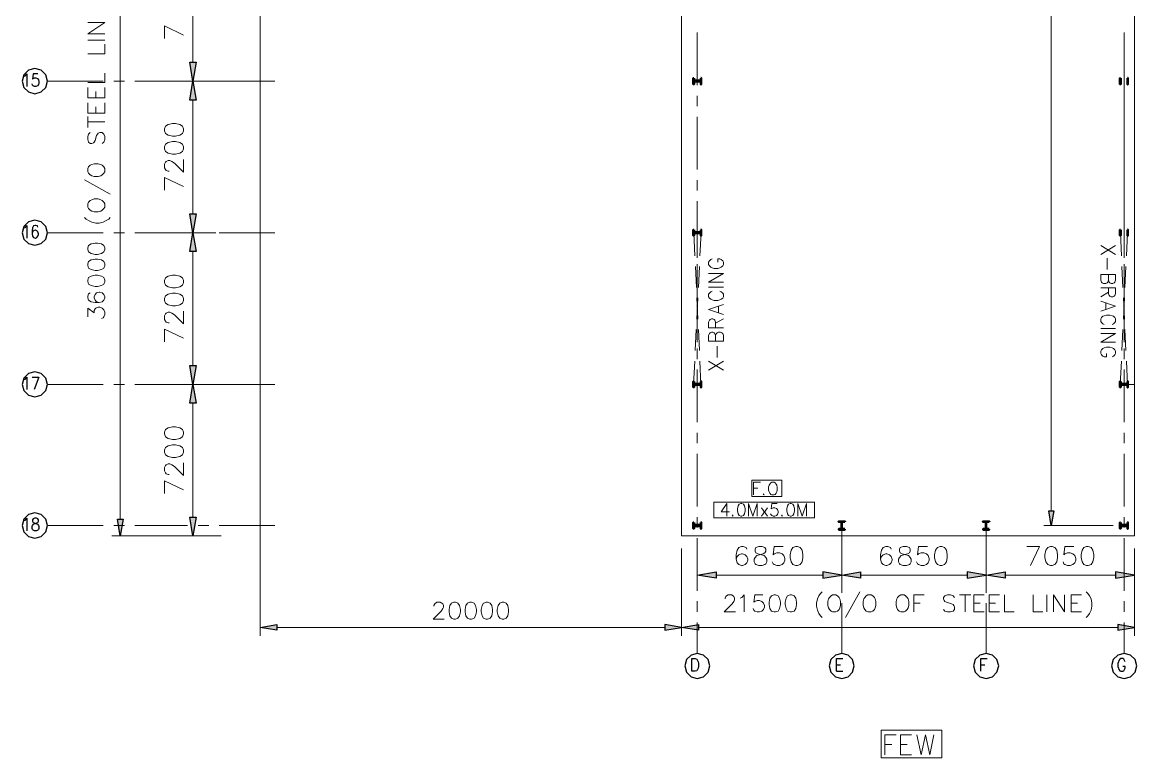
# Model space of a CAD drawing. Header units: millimetres. Extents: x 21 to 390, y 5 to 288.
# Drawn here: x 28.8 to 126.3, y 12.2 to 76.6 of the extents above; entities that cross this region are included whole.
import ezdxf

# ---------------------------------------------------------------- set-up
doc = ezdxf.new("R2010")
doc.units = ezdxf.units.MM
doc.header["$MEASUREMENT"] = 0
doc.layers.get('0').update_dxf_attribs({"linetype": 'CONTINUOUS'})

msp = doc.modelspace()

# ---------------------------------------------------------------- hatches: boundary and pattern name
for points in [[(43.439, 73.102), (43.992, 73.102), (43.715, 71.443)], [(43.992, 69.784), (43.439, 69.784), (43.715, 71.443)], [(43.439, 59.831), (43.992, 59.831), (43.715, 58.172)], [(43.992, 56.513), (43.439, 56.513), (43.715, 58.172)], [(43.439, 46.56), (43.992, 46.56), (43.715, 44.901)], [(43.992, 43.242), (43.439, 43.242), (43.715, 44.901)], [(43.439, 33.289), (43.992, 33.289), (43.715, 31.63)], [(118.579, 33.841), (119.009, 33.841), (118.794, 32.551)], [(37.114, 33.104), (37.605, 33.104), (37.36, 31.63)], [(89.49, 28.488), (89.49, 27.935), (87.831, 28.211)], [(98.798, 28.488), (98.798, 27.935), (100.457, 28.211)], [(102.116, 28.488), (102.116, 27.935), (100.457, 28.212)], [(111.425, 28.488), (111.425, 27.935), (113.083, 28.212)], [(114.742, 28.488), (114.742, 27.935), (113.083, 28.212)], [(124.419, 28.488), (124.419, 27.935), (126.078, 28.212)], [(51.059, 23.87), (51.059, 23.378), (49.584, 23.624)], [(84.974, 23.869), (84.974, 23.378), (86.449, 23.624)], [(87.923, 23.869), (87.923, 23.378), (86.449, 23.624)], [(124.603, 23.869), (124.603, 23.378), (126.078, 23.623)]]:
    msp.add_hatch(color=3).paths.add_polyline_path(points)

# ---------------------------------------------------------------- linework, layer by layer
at = {"color": 7, "linetype": 'Continuous', "lineweight": 5}
for p, q in [((126.078, 31.63), (126.078, 263.875)), ((86.449, 31.63), (86.449, 97.985)), ((86.449, 31.63), (126.078, 31.63))]:
    msp.add_line(p, q, dxfattribs=at)
at = {"color": 3, "linetype": 'Continuous', "lineweight": 5}
for p, q in [((118.794, 33.841), (118.794, 109.729)), ((37.36, 96.511), (37.36, 33.104)), ((49.585, 96.88), (49.584, 22.887)), ((43.715, 83.055), (43.715, 73.102)), ((46.189, 71.443), (42.886, 71.443)), ((44.876, 71.443), (42.886, 71.443)), ((43.715, 69.784), (43.715, 59.831)), ((45.68, 58.172), (42.886, 58.172)), ((45.72, 58.172), (42.886, 58.172)), ((43.715, 56.513), (43.715, 46.56)), ((45.256, 44.901), (42.886, 44.901)), ((46.769, 44.901), (42.886, 44.901)), ((43.715, 43.242), (43.715, 33.289)), ((124.189, 32.551), (118.149, 32.551)), ((46.188, 31.63), (36.622, 31.63)), ((45.784, 31.63), (42.886, 31.63)), ((87.831, 31.307), (87.831, 27.382)), ((100.457, 31.307), (100.457, 27.382)), ((100.457, 31.307), (100.457, 27.382)), ((113.083, 31.307), (113.083, 27.382)), ((113.083, 31.307), (113.083, 27.382)), ((86.449, 30.524), (86.449, 22.886)), ((86.449, 30.524), (86.449, 22.886)), ((126.078, 30.524), (126.078, 22.886)), ((126.078, 30.385), (126.078, 27.382)), ((98.798, 28.211), (89.49, 28.211)), ((111.425, 28.212), (102.116, 28.212)), ((124.419, 28.212), (114.742, 28.212)), ((84.974, 23.624), (51.059, 23.624)), ((124.603, 23.623), (87.923, 23.624))]:
    msp.add_line(p, q, dxfattribs=at)
at = {"color": 1, "linetype": 'Continuous', "lineweight": 9}
for p, q in [((87.831, 71.074), (87.831, 75.682)), ((87.831, 69.231), (87.831, 70.153)), ((87.831, 63.701), (87.831, 68.309)), ((87.831, 61.858), (87.831, 62.78)), ((87.831, 56.329), (87.831, 60.937)), ((87.831, 55.96), (87.831, 56.881)), ((87.831, 54.485), (87.831, 55.407)), ((87.831, 50.43), (87.831, 55.038)), ((87.831, 48.956), (87.831, 53.564)), ((87.831, 48.587), (87.831, 49.509)), ((87.831, 47.112), (87.831, 48.034)), ((87.831, 41.583), (87.831, 46.191)), ((87.831, 39.74), (87.831, 40.661)), ((87.831, 34.21), (87.831, 38.818)), ((87.831, 32.367), (87.831, 33.288)), ((87.831, 26.837), (87.831, 31.445)), ((87.831, 24.994), (87.831, 25.915)), ((87.831, 21.359), (87.831, 24.072))]:
    msp.add_line(p, q, dxfattribs=at)
at = {"color": 8, "linetype": 'Continuous', "lineweight": 9}
for p, q in [((125.156, 60.937), (125.156, 75.682)), ((30.998, 71.443), (35.874, 71.443)), ((36.796, 71.443), (37.717, 71.443)), ((38.639, 71.443), (43.247, 71.443)), ((44.169, 71.443), (45.09, 71.443)), ((46.012, 71.443), (50.888, 71.443)), ((125.156, 56.329), (125.156, 60.937)), ((30.998, 58.172), (35.874, 58.172)), ((36.796, 58.172), (37.717, 58.172)), ((38.639, 58.172), (43.247, 58.172)), ((44.169, 58.172), (45.09, 58.172)), ((46.012, 58.172), (50.888, 58.172)), ((125.156, 55.96), (125.156, 56.881)), ((125.156, 54.485), (125.156, 55.407)), ((125.156, 50.43), (125.156, 55.038)), ((125.156, 48.956), (125.156, 53.564)), ((125.156, 48.587), (125.156, 49.509)), ((125.156, 47.112), (125.156, 48.034)), ((125.156, 41.583), (125.156, 46.191)), ((30.998, 44.901), (35.874, 44.901)), ((36.796, 44.901), (37.717, 44.901)), ((38.639, 44.901), (43.247, 44.901)), ((44.169, 44.901), (45.09, 44.901)), ((46.012, 44.901), (50.888, 44.901)), ((124.814, 44.901), (126.078, 44.901)), ((124.814, 44.901), (126.078, 44.901)), ((125.156, 39.74), (125.156, 40.661)), ((125.156, 34.21), (125.156, 38.818)), ((125.156, 32.367), (125.156, 33.288)), ((30.998, 32.551), (35.874, 32.551)), ((36.796, 32.551), (37.717, 32.551)), ((38.639, 32.551), (43.247, 32.551)), ((44.169, 32.551), (45.09, 32.551)), ((46.012, 32.551), (50.888, 32.551)), ((100.457, 28.509), (100.457, 32.894)), ((113.083, 28.509), (113.083, 32.894)), ((125.156, 26.837), (125.156, 31.445)), ((100.457, 26.666), (100.457, 27.587)), ((113.083, 26.666), (113.083, 27.587)), ((100.457, 21.359), (100.457, 25.744)), ((113.083, 21.359), (113.083, 25.744)), ((125.156, 24.994), (125.156, 25.915)), ((125.156, 21.359), (125.156, 24.072))]:
    msp.add_line(p, q, dxfattribs=at)
at = {"color": 2, "linetype": 'Continuous', "lineweight": 5}
for p, q in [((35.993, 75.024), (34.519, 75.024)), ((35.221, 69.969), (35.221, 70.53)), ((35.993, 69.969), (35.993, 70.881)), ((35.993, 68.634), (35.993, 69.547)), ((34.519, 67.371), (34.519, 68.354)), ((35.221, 68.634), (35.221, 69.196)), ((34.519, 67.862), (35.993, 67.862)), ((34.238, 62.806), (36.485, 61.542)), ((102.05, 26.748), (100.786, 24.501)), ((110.757, 26.467), (111.74, 26.467)), ((111.249, 26.467), (111.249, 24.993)), ((118.411, 24.993), (118.411, 26.467)), ((106.755, 25.765), (107.317, 25.765)), ((112.021, 25.765), (112.583, 25.765)), ((113.355, 25.765), (113.917, 25.765)), ((120.518, 25.765), (121.079, 25.765)), ((112.021, 24.993), (112.934, 24.993)), ((113.355, 24.993), (114.268, 24.993)), ((120.518, 24.993), (121.43, 24.993))]:
    msp.add_line(p, q, dxfattribs=at)
at = {"color": 6, "linetype": 'Continuous', "lineweight": 53}
for p, q in [((87.831, 71.424), (87.831, 71.462)), ((87.831, 58.153), (87.831, 58.191)), ((87.831, 58.153), (87.831, 58.191)), ((87.831, 44.882), (87.831, 44.92)), ((87.831, 44.882), (87.831, 44.92)), ((125.156, 44.882), (125.156, 44.92)), ((125.156, 44.882), (125.156, 44.92)), ((87.831, 32.532), (87.831, 32.57)), ((100.439, 32.551), (100.476, 32.551)), ((113.065, 32.551), (113.102, 32.551)), ((125.156, 32.532), (125.156, 32.57))]:
    msp.add_line(p, q, dxfattribs=at)
at = {"color": 4, "linetype": 'Continuous', "lineweight": 5}
for p, q in [((87.519, 58.172), (87.616, 56.139)), ((88.057, 56.139), (88.156, 58.172)), ((124.831, 58.172), (124.928, 56.139)), ((125.37, 56.139), (125.469, 58.172)), ((87.659, 55.219), (87.747, 53.378)), ((87.923, 53.377), (88.013, 55.218)), ((124.972, 55.219), (125.059, 53.378)), ((125.235, 53.377), (125.325, 55.218)), ((87.788, 50.616), (87.878, 52.457)), ((87.791, 52.457), (87.878, 50.616)), ((125.101, 50.616), (125.19, 52.457)), ((125.103, 52.457), (125.19, 50.616)), ((87.654, 47.854), (87.743, 49.695)), ((87.922, 49.695), (88.009, 47.854)), ((124.966, 47.854), (125.056, 49.695)), ((125.234, 49.695), (125.321, 47.854)), ((87.51, 44.901), (87.609, 46.934)), ((88.053, 46.934), (88.149, 44.901)), ((124.822, 44.901), (124.921, 46.934)), ((125.365, 46.934), (125.462, 44.901))]:
    msp.add_line(p, q, dxfattribs=at)
at = {"color": 4, "linetype": 'Continuous', "lineweight": 15}
for p, q in [((123.119, 57.046), (124.409, 56.272)), ((124.409, 57.046), (123.119, 56.272)), ((123.672, 55.94), (123.672, 54.945)), ((90.109, 53.392), (88.819, 53.392)), ((123.795, 52.954), (123.119, 52.567)), ((89.679, 51.18), (89.679, 51.733)), ((123.549, 52.014), (123.549, 51.461)), ((89.434, 50.24), (90.11, 50.627)), ((123.119, 49.802), (124.409, 49.802)), ((89.557, 47.254), (89.557, 48.249)), ((90.11, 46.148), (88.819, 46.922)), ((88.819, 46.148), (90.11, 46.922))]:
    msp.add_line(p, q, dxfattribs=at)
at = {"color": 240, "linetype": 'Continuous', "lineweight": 5, "true_color": 0xed1f24}
for p, q in [((92.742, 35.801), (93.121, 35.801)), ((90.399, 34.47), (90.399, 33.364)), ((93.433, 33.364), (93.954, 34.101)), ((93.954, 33.364), (93.433, 34.101))]:
    msp.add_line(p, q, dxfattribs=at)
at = {"color": 3, "linetype": 'Continuous', "lineweight": 25}
for p, q in [((100.002, 20.367), (100.339, 20.367)), ((100.002, 19.788), (100.55, 19.788)), ((112.628, 20.367), (112.965, 20.367))]:
    msp.add_line(p, q, dxfattribs=at)
at = {"color": 2, "linetype": 'Continuous', "lineweight": 15}
for p, q in [((104.232, 13.386), (104.836, 13.386)), ((105.589, 13.386), (106.193, 13.386)), ((105.589, 12.465), (106.57, 12.465))]:
    msp.add_line(p, q, dxfattribs=at)
at = {"color": 2, "linetype": 'Continuous', "lineweight": 5}
for points in [[(35.993, 75.586), (34.519, 75.586), (35.993, 76.569), (34.519, 76.569)], [(41.227, 75.156), (41.227, 76.262), (42.886, 75.472)], [(34.519, 73.831), (35.993, 73.831), (35.993, 74.673)], [(34.519, 71.303), (35.993, 71.303), (35.993, 72.145)], [(35.993, 69.969), (34.519, 69.969), (34.519, 70.881)], [(35.993, 68.634), (34.519, 68.634), (34.519, 69.547)], [(34.729, 66.949), (34.589, 66.809), (34.519, 66.598), (34.519, 66.317), (34.589, 66.107), (34.729, 65.966), (34.87, 65.966), (35.01, 66.036), (35.081, 66.107), (35.151, 66.247), (35.291, 66.668), (35.361, 66.809), (35.432, 66.879), (35.572, 66.949), (35.783, 66.949), (35.923, 66.809), (35.993, 66.598), (35.993, 66.317), (35.923, 66.107), (35.783, 65.966)], [(41.622, 63.544), (41.543, 63.544), (41.385, 63.623), (41.306, 63.702), (41.227, 63.86), (41.227, 64.176), (41.306, 64.334), (41.385, 64.413), (41.543, 64.492), (41.701, 64.492), (41.859, 64.413), (42.096, 64.255), (42.886, 63.465), (42.886, 64.571)], [(41.227, 61.885), (41.227, 62.991), (42.886, 62.201)], [(34.238, 59.506), (34.378, 59.366), (34.589, 59.225), (34.87, 59.085), (35.221, 59.015), (35.502, 59.015), (35.853, 59.085), (36.134, 59.225), (36.344, 59.366), (36.485, 59.506)], [(34.729, 52.906), (34.589, 52.835), (34.519, 52.625), (34.519, 52.484), (34.589, 52.274), (34.8, 52.133), (35.151, 52.063), (35.502, 52.063), (35.783, 52.133), (35.923, 52.274), (35.993, 52.484), (35.993, 52.555), (35.923, 52.765), (35.783, 52.906), (35.572, 52.976), (35.502, 52.976), (35.291, 52.906), (35.151, 52.765), (35.08, 52.555), (35.08, 52.484), (35.151, 52.274), (35.291, 52.133), (35.502, 52.063)], [(34.519, 50.799), (34.519, 51.572), (35.08, 51.15), (35.08, 51.361), (35.151, 51.501), (35.221, 51.572), (35.432, 51.642), (35.572, 51.642), (35.783, 51.572), (35.923, 51.431), (35.993, 51.22), (35.993, 51.01), (35.923, 50.799), (35.853, 50.729), (35.712, 50.659)], [(41.622, 50.272), (41.543, 50.272), (41.385, 50.351), (41.306, 50.43), (41.227, 50.588), (41.227, 50.904), (41.306, 51.062), (41.385, 51.141), (41.543, 51.22), (41.701, 51.22), (41.859, 51.141), (42.096, 50.983), (42.886, 50.193), (42.886, 51.299)], [(41.227, 48.614), (41.227, 49.719), (42.886, 48.93)], [(41.622, 37.001), (41.543, 37.001), (41.385, 37.08), (41.306, 37.159), (41.227, 37.317), (41.227, 37.633), (41.306, 37.791), (41.385, 37.87), (41.543, 37.949), (41.701, 37.949), (41.859, 37.87), (42.096, 37.712), (42.886, 36.922), (42.886, 38.028)], [(41.227, 35.342), (41.227, 36.448), (42.886, 35.658)], [(92.169, 30.462), (92.09, 30.62), (91.853, 30.699), (91.696, 30.699), (91.459, 30.62), (91.301, 30.383), (91.222, 29.989), (91.222, 29.594), (91.301, 29.278), (91.459, 29.12), (91.696, 29.041), (91.775, 29.041), (92.012, 29.12), (92.169, 29.278), (92.248, 29.515), (92.248, 29.594), (92.169, 29.831), (92.012, 29.989), (91.775, 30.068), (91.696, 30.068), (91.459, 29.989), (91.301, 29.831), (91.222, 29.594)], [(95.329, 30.699), (94.539, 30.699), (94.46, 29.989), (94.539, 30.068), (94.776, 30.147), (95.013, 30.147), (95.25, 30.068), (95.408, 29.91), (95.487, 29.673), (95.487, 29.515), (95.408, 29.278), (95.25, 29.12), (95.013, 29.041), (94.776, 29.041), (94.539, 29.12), (94.46, 29.199), (94.381, 29.357)], [(104.795, 30.463), (104.717, 30.621), (104.48, 30.7), (104.322, 30.7), (104.085, 30.621), (103.927, 30.384), (103.848, 29.989), (103.848, 29.594), (103.927, 29.278), (104.085, 29.12), (104.322, 29.041), (104.401, 29.041), (104.638, 29.12), (104.795, 29.278), (104.875, 29.515), (104.875, 29.594), (104.795, 29.831), (104.638, 29.989), (104.401, 30.068), (104.322, 30.068), (104.085, 29.989), (103.927, 29.831), (103.848, 29.594)], [(107.955, 30.7), (107.165, 30.7), (107.086, 29.989), (107.165, 30.068), (107.402, 30.147), (107.639, 30.147), (107.876, 30.068), (108.034, 29.91), (108.113, 29.673), (108.113, 29.515), (108.034, 29.278), (107.876, 29.12), (107.639, 29.041), (107.402, 29.041), (107.165, 29.12), (107.086, 29.199), (107.007, 29.357)], [(116.658, 30.7), (117.764, 30.7), (116.974, 29.041)], [(120.766, 30.7), (119.976, 30.7), (119.897, 29.989), (119.976, 30.068), (120.213, 30.147), (120.45, 30.147), (120.687, 30.068), (120.845, 29.91), (120.924, 29.673), (120.924, 29.515), (120.845, 29.278), (120.687, 29.12), (120.45, 29.041), (120.213, 29.041), (119.976, 29.12), (119.897, 29.199), (119.818, 29.357)], [(90.254, 26.116), (90.254, 26.187), (90.324, 26.327), (90.394, 26.397), (90.535, 26.467), (90.816, 26.467), (90.956, 26.397), (91.026, 26.327), (91.096, 26.187), (91.096, 26.046), (91.026, 25.906), (90.886, 25.695), (90.184, 24.993), (91.167, 24.993)], [(91.588, 26.187), (91.728, 26.257), (91.939, 26.467), (91.939, 24.993)], [(93.554, 26.467), (92.852, 26.467), (92.782, 25.836), (92.852, 25.906), (93.063, 25.976), (93.273, 25.976), (93.484, 25.906), (93.624, 25.765), (93.694, 25.555), (93.694, 25.414), (93.624, 25.204), (93.484, 25.063), (93.273, 24.993), (93.063, 24.993), (92.852, 25.063), (92.782, 25.133), (92.711, 25.274)], [(98.75, 26.748), (98.61, 26.608), (98.469, 26.397), (98.329, 26.116), (98.259, 25.765), (98.259, 25.484), (98.329, 25.133), (98.469, 24.852), (98.61, 24.642), (98.75, 24.501)], [(106.755, 24.993), (106.755, 26.467), (107.668, 26.467)], [(110.336, 26.257), (110.196, 26.397), (109.985, 26.467), (109.704, 26.467), (109.493, 26.397), (109.353, 26.257), (109.353, 26.116), (109.423, 25.976), (109.493, 25.906), (109.634, 25.835), (110.055, 25.695), (110.196, 25.625), (110.266, 25.555), (110.336, 25.414), (110.336, 25.203), (110.196, 25.063), (109.985, 24.993), (109.704, 24.993), (109.493, 25.063), (109.353, 25.203)], [(112.021, 24.993), (112.021, 26.467), (112.934, 26.467)], [(113.355, 24.993), (113.355, 26.467), (114.268, 26.467)], [(114.69, 26.467), (114.69, 24.993), (115.532, 24.993)], [(117.217, 26.467), (117.217, 24.993), (118.06, 24.993)], [(118.973, 24.993), (118.973, 26.467), (119.956, 24.993), (119.956, 26.467)], [(120.518, 24.993), (120.518, 26.467), (121.431, 26.467)], [(121.852, 26.748), (121.992, 26.608), (122.133, 26.397), (122.273, 26.116), (122.343, 25.765), (122.343, 25.484), (122.273, 25.133), (122.133, 24.852), (121.992, 24.642), (121.852, 24.501)], [(64.787, 25.485), (64.787, 25.555), (64.857, 25.695), (64.927, 25.765), (65.067, 25.836), (65.348, 25.836), (65.489, 25.765), (65.559, 25.695), (65.629, 25.555), (65.629, 25.414), (65.559, 25.274), (65.418, 25.063), (64.716, 24.361), (65.699, 24.361)]]:
    msp.add_lwpolyline(points, dxfattribs=at)
at = {"color": 1, "linetype": 'Continuous', "lineweight": 25}
for points in [[(30.998, 71.443), (30.85, 71.996), (30.445, 72.401), (29.892, 72.549), (29.339, 72.401), (28.935, 71.996), (28.786, 71.443), (28.935, 70.89), (29.339, 70.485), (29.892, 70.337), (30.445, 70.485), (30.85, 70.89)], [(30.998, 58.172), (30.85, 58.725), (30.445, 59.13), (29.892, 59.278), (29.339, 59.13), (28.935, 58.725), (28.786, 58.172), (28.935, 57.619), (29.339, 57.214), (29.892, 57.066), (30.445, 57.214), (30.85, 57.619)], [(30.998, 44.901), (30.85, 45.454), (30.445, 45.859), (29.892, 46.007), (29.339, 45.859), (28.935, 45.454), (28.786, 44.901), (28.935, 44.348), (29.339, 43.943), (29.892, 43.795), (30.445, 43.943), (30.85, 44.348)], [(30.998, 32.551), (30.85, 33.104), (30.445, 33.509), (29.892, 33.657), (29.339, 33.509), (28.935, 33.104), (28.786, 32.551), (28.935, 31.998), (29.339, 31.593), (29.892, 31.445), (30.445, 31.593), (30.85, 31.998)], [(88.937, 20.253), (88.789, 20.806), (88.384, 21.211), (87.831, 21.359), (87.278, 21.211), (86.874, 20.806), (86.725, 20.253), (86.874, 19.7), (87.278, 19.295), (87.831, 19.147), (88.384, 19.295), (88.789, 19.7)], [(101.563, 20.253), (101.415, 20.806), (101.01, 21.211), (100.457, 21.359), (99.904, 21.211), (99.5, 20.806), (99.351, 20.253), (99.5, 19.7), (99.904, 19.295), (100.457, 19.147), (101.01, 19.295), (101.415, 19.7)], [(114.189, 20.253), (114.041, 20.806), (113.636, 21.211), (113.083, 21.359), (112.53, 21.211), (112.126, 20.806), (111.977, 20.253), (112.126, 19.7), (112.53, 19.295), (113.083, 19.147), (113.636, 19.295), (114.041, 19.7)], [(126.262, 20.253), (126.114, 20.806), (125.709, 21.211), (125.156, 21.359), (124.604, 21.211), (124.199, 20.806), (124.051, 20.253), (124.199, 19.7), (124.604, 19.295), (125.156, 19.147), (125.709, 19.295), (126.114, 19.7)]]:
    msp.add_lwpolyline(points, close=True, dxfattribs=at)
at = {"color": 3, "linetype": 'Continuous', "lineweight": -2}
for points in [[(43.439, 73.102), (43.992, 73.102), (43.715, 71.443)], [(43.992, 69.784), (43.439, 69.784), (43.715, 71.443)], [(43.439, 59.831), (43.992, 59.831), (43.715, 58.172)], [(43.992, 56.513), (43.439, 56.513), (43.715, 58.172)], [(43.439, 46.56), (43.992, 46.56), (43.715, 44.901)], [(43.992, 43.242), (43.439, 43.242), (43.715, 44.901)], [(43.439, 33.289), (43.992, 33.289), (43.715, 31.63)], [(118.579, 33.841), (119.009, 33.841), (118.794, 32.551)], [(37.114, 33.104), (37.605, 33.104), (37.36, 31.63)], [(89.49, 28.488), (89.49, 27.935), (87.831, 28.211)], [(98.798, 28.488), (98.798, 27.935), (100.457, 28.211)], [(102.116, 28.488), (102.116, 27.935), (100.457, 28.212)], [(111.425, 28.488), (111.425, 27.935), (113.083, 28.212)], [(114.742, 28.488), (114.742, 27.935), (113.083, 28.212)], [(124.419, 28.488), (124.419, 27.935), (126.078, 28.212)], [(51.059, 23.87), (51.059, 23.378), (49.584, 23.624)], [(84.974, 23.869), (84.974, 23.378), (86.449, 23.624)], [(87.923, 23.869), (87.923, 23.378), (86.449, 23.624)], [(124.603, 23.869), (124.603, 23.378), (126.078, 23.623)]]:
    msp.add_lwpolyline(points, close=True, dxfattribs=at)
at = {"color": 3, "linetype": 'Continuous', "lineweight": 25}
for points in [[(28.973, 71.873), (29.058, 71.926), (29.184, 72.084), (29.184, 70.978)], [(30.153, 72.084), (29.732, 72.084), (29.69, 71.61), (29.732, 71.662), (29.858, 71.715), (29.985, 71.715), (30.111, 71.662), (30.195, 71.557), (30.237, 71.399), (30.237, 71.294), (30.195, 71.136), (30.111, 71.03), (29.985, 70.978), (29.858, 70.978), (29.732, 71.03), (29.69, 71.083), (29.647, 71.188)], [(28.973, 58.602), (29.058, 58.654), (29.184, 58.812), (29.184, 57.706)], [(30.153, 58.654), (30.111, 58.76), (29.985, 58.812), (29.9, 58.812), (29.774, 58.76), (29.69, 58.602), (29.647, 58.338), (29.647, 58.075), (29.69, 57.864), (29.774, 57.759), (29.9, 57.706), (29.942, 57.706), (30.069, 57.759), (30.153, 57.864), (30.195, 58.022), (30.195, 58.075), (30.153, 58.233), (30.069, 58.338), (29.942, 58.391), (29.9, 58.391), (29.774, 58.338), (29.69, 58.233), (29.647, 58.075)], [(28.973, 45.331), (29.058, 45.383), (29.184, 45.541), (29.184, 44.435)], [(29.647, 45.541), (30.237, 45.541), (29.816, 44.435)], [(28.973, 32.981), (29.058, 33.034), (29.184, 33.192), (29.184, 32.086)], [(100.002, 19.788), (100.002, 20.894), (100.55, 20.894)], [(112.628, 19.788), (112.628, 20.894), (113.176, 20.894)], [(125.249, 20.63), (125.207, 20.736), (125.122, 20.841), (125.038, 20.894), (124.869, 20.894), (124.785, 20.841), (124.701, 20.736), (124.659, 20.63), (124.617, 20.472), (124.617, 20.209), (124.659, 20.051), (124.701, 19.946), (124.785, 19.84), (124.869, 19.788), (125.038, 19.788), (125.122, 19.84), (125.207, 19.946), (125.249, 20.051), (125.249, 20.209), (125.038, 20.209)]]:
    msp.add_lwpolyline(points, dxfattribs=at)
at = {"color": 6, "linetype": 'Continuous', "lineweight": 53}
for points in [[(87.519, 71.703), (87.519, 71.183), (87.489, 71.183), (87.489, 71.703)], [(87.519, 71.462), (87.519, 71.424), (88.144, 71.424), (88.144, 71.462)], [(88.144, 71.703), (88.144, 71.183), (88.174, 71.183), (88.174, 71.703)], [(124.844, 71.703), (124.844, 71.183), (124.814, 71.183), (124.814, 71.703)], [(125.469, 71.703), (125.469, 71.183), (125.499, 71.183), (125.499, 71.703)], [(87.519, 58.432), (87.519, 57.912), (87.489, 57.912), (87.489, 58.432)], [(87.519, 58.191), (87.519, 58.153), (88.144, 58.153), (88.144, 58.191)], [(87.519, 58.191), (87.519, 58.153), (88.144, 58.153), (88.144, 58.191)], [(88.144, 58.432), (88.144, 57.912), (88.174, 57.912), (88.174, 58.432)], [(124.844, 58.432), (124.844, 57.912), (124.814, 57.912), (124.814, 58.432)], [(125.469, 58.432), (125.469, 57.912), (125.499, 57.912), (125.499, 58.432)], [(87.519, 45.161), (87.519, 44.641), (87.489, 44.641), (87.489, 45.161)], [(87.519, 44.92), (87.519, 44.882), (88.144, 44.882), (88.144, 44.92)], [(87.519, 44.92), (87.519, 44.882), (88.144, 44.882), (88.144, 44.92)], [(88.144, 45.161), (88.144, 44.641), (88.174, 44.641), (88.174, 45.161)], [(124.844, 45.161), (124.844, 44.641), (124.814, 44.641), (124.814, 45.161)], [(124.844, 44.92), (124.844, 44.882), (125.469, 44.882), (125.469, 44.92)], [(124.844, 44.92), (124.844, 44.882), (125.469, 44.882), (125.469, 44.92)], [(125.469, 45.161), (125.469, 44.641), (125.499, 44.641), (125.499, 45.161)], [(87.519, 32.811), (87.519, 32.291), (87.489, 32.291), (87.489, 32.811)], [(87.519, 32.57), (87.519, 32.532), (88.144, 32.532), (88.144, 32.57)], [(88.144, 32.811), (88.144, 32.291), (88.174, 32.291), (88.174, 32.811)], [(100.718, 32.863), (100.197, 32.863), (100.197, 32.894), (100.718, 32.894)], [(100.718, 32.239), (100.197, 32.239), (100.197, 32.209), (100.718, 32.209)], [(100.476, 32.863), (100.439, 32.863), (100.439, 32.239), (100.476, 32.239)], [(113.344, 32.863), (112.823, 32.863), (112.823, 32.894), (113.344, 32.894)], [(113.344, 32.239), (112.823, 32.239), (112.823, 32.209), (113.344, 32.209)], [(113.102, 32.863), (113.065, 32.863), (113.065, 32.239), (113.102, 32.239)], [(124.844, 32.811), (124.844, 32.291), (124.814, 32.291), (124.814, 32.811)], [(124.844, 32.57), (124.844, 32.532), (125.469, 32.532), (125.469, 32.57)], [(125.469, 32.811), (125.469, 32.291), (125.499, 32.291), (125.499, 32.811)]]:
    msp.add_lwpolyline(points, close=True, dxfattribs=at)
at = {"color": 2, "linetype": 'Continuous', "lineweight": 5}
for points in [[(41.227, 67.098), (41.306, 66.861), (41.543, 66.703), (41.938, 66.624), (42.175, 66.624), (42.57, 66.703), (42.807, 66.861), (42.886, 67.098), (42.886, 67.256), (42.807, 67.493), (42.57, 67.651), (42.175, 67.73), (41.938, 67.73), (41.543, 67.651), (41.306, 67.493), (41.227, 67.256)], [(41.227, 65.518), (41.306, 65.281), (41.543, 65.124), (41.938, 65.045), (42.175, 65.045), (42.57, 65.124), (42.807, 65.281), (42.886, 65.518), (42.886, 65.676), (42.807, 65.913), (42.57, 66.071), (42.175, 66.15), (41.938, 66.15), (41.543, 66.071), (41.306, 65.913), (41.227, 65.676)], [(34.519, 63.509), (34.589, 63.368), (34.729, 63.228), (34.87, 63.157), (35.081, 63.087), (35.432, 63.087), (35.642, 63.157), (35.783, 63.228), (35.923, 63.368), (35.993, 63.509), (35.993, 63.789), (35.923, 63.93), (35.783, 64.07), (35.642, 64.141), (35.432, 64.211), (35.081, 64.211), (34.87, 64.141), (34.729, 64.07), (34.589, 63.93), (34.519, 63.789)], [(34.519, 60.419), (34.589, 60.279), (34.729, 60.138), (34.87, 60.068), (35.08, 59.998), (35.432, 59.998), (35.642, 60.068), (35.783, 60.138), (35.923, 60.279), (35.993, 60.419), (35.993, 60.7), (35.923, 60.84), (35.783, 60.981), (35.642, 61.051), (35.432, 61.121), (35.08, 61.121), (34.87, 61.051), (34.729, 60.981), (34.589, 60.84), (34.519, 60.7)], [(34.519, 56.697), (34.589, 56.487), (34.8, 56.346), (35.151, 56.276), (35.361, 56.276), (35.712, 56.346), (35.923, 56.487), (35.993, 56.697), (35.993, 56.838), (35.923, 57.049), (35.712, 57.189), (35.361, 57.259), (35.151, 57.259), (34.8, 57.189), (34.589, 57.049), (34.519, 56.838)], [(34.519, 55.293), (34.589, 55.082), (34.8, 54.942), (35.151, 54.872), (35.361, 54.872), (35.712, 54.942), (35.923, 55.082), (35.993, 55.293), (35.993, 55.434), (35.923, 55.644), (35.712, 55.785), (35.361, 55.855), (35.151, 55.855), (34.8, 55.785), (34.589, 55.644), (34.519, 55.434)], [(34.519, 53.889), (34.589, 53.678), (34.8, 53.538), (35.151, 53.467), (35.361, 53.467), (35.712, 53.538), (35.923, 53.678), (35.993, 53.889), (35.993, 54.029), (35.923, 54.24), (35.712, 54.38), (35.361, 54.45), (35.151, 54.451), (34.8, 54.38), (34.589, 54.24), (34.519, 54.029)], [(41.227, 53.827), (41.306, 53.59), (41.543, 53.432), (41.938, 53.353), (42.175, 53.353), (42.57, 53.432), (42.807, 53.59), (42.886, 53.827), (42.886, 53.985), (42.807, 54.222), (42.57, 54.38), (42.175, 54.459), (41.938, 54.459), (41.543, 54.38), (41.306, 54.222), (41.227, 53.985)], [(41.227, 52.247), (41.306, 52.01), (41.543, 51.852), (41.938, 51.773), (42.175, 51.773), (42.57, 51.852), (42.807, 52.01), (42.886, 52.247), (42.886, 52.405), (42.807, 52.642), (42.57, 52.8), (42.175, 52.879), (41.938, 52.879), (41.543, 52.8), (41.306, 52.642), (41.227, 52.405)], [(41.227, 40.556), (41.306, 40.319), (41.543, 40.161), (41.938, 40.082), (42.175, 40.082), (42.57, 40.161), (42.807, 40.319), (42.886, 40.556), (42.886, 40.714), (42.807, 40.951), (42.57, 41.109), (42.175, 41.188), (41.938, 41.188), (41.543, 41.109), (41.306, 40.951), (41.227, 40.714)], [(41.227, 38.976), (41.306, 38.739), (41.543, 38.581), (41.938, 38.502), (42.175, 38.502), (42.57, 38.581), (42.807, 38.739), (42.886, 38.976), (42.886, 39.134), (42.807, 39.371), (42.57, 39.529), (42.175, 39.608), (41.938, 39.608), (41.543, 39.529), (41.306, 39.371), (41.227, 39.134)], [(93.196, 30.699), (92.959, 30.62), (92.88, 30.462), (92.88, 30.304), (92.959, 30.147), (93.117, 30.068), (93.433, 29.989), (93.67, 29.91), (93.828, 29.752), (93.907, 29.594), (93.907, 29.357), (93.828, 29.199), (93.749, 29.12), (93.512, 29.041), (93.196, 29.041), (92.959, 29.12), (92.88, 29.199), (92.801, 29.357), (92.801, 29.594), (92.88, 29.752), (93.038, 29.91), (93.275, 29.989), (93.591, 30.068), (93.749, 30.147), (93.828, 30.304), (93.828, 30.462), (93.749, 30.62), (93.512, 30.699)], [(96.435, 30.699), (96.198, 30.62), (96.04, 30.383), (95.961, 29.989), (95.961, 29.752), (96.04, 29.357), (96.198, 29.12), (96.435, 29.041), (96.593, 29.041), (96.83, 29.12), (96.988, 29.357), (97.067, 29.752), (97.067, 29.989), (96.988, 30.383), (96.83, 30.62), (96.593, 30.699)], [(105.822, 30.7), (105.585, 30.621), (105.506, 30.463), (105.506, 30.305), (105.585, 30.147), (105.743, 30.068), (106.059, 29.989), (106.296, 29.91), (106.454, 29.752), (106.533, 29.594), (106.533, 29.357), (106.454, 29.199), (106.375, 29.12), (106.138, 29.041), (105.822, 29.041), (105.585, 29.12), (105.506, 29.199), (105.427, 29.357), (105.427, 29.594), (105.506, 29.752), (105.664, 29.91), (105.901, 29.989), (106.217, 30.068), (106.375, 30.147), (106.454, 30.305), (106.454, 30.463), (106.375, 30.621), (106.138, 30.7)], [(109.061, 30.7), (108.824, 30.621), (108.666, 30.384), (108.587, 29.989), (108.587, 29.752), (108.666, 29.357), (108.824, 29.12), (109.061, 29.041), (109.219, 29.041), (109.456, 29.12), (109.614, 29.357), (109.693, 29.752), (109.693, 29.989), (109.614, 30.384), (109.456, 30.621), (109.219, 30.7)], [(118.712, 30.7), (118.475, 30.621), (118.317, 30.384), (118.238, 29.989), (118.238, 29.752), (118.317, 29.357), (118.475, 29.12), (118.712, 29.041), (118.87, 29.041), (119.107, 29.12), (119.265, 29.357), (119.344, 29.752), (119.344, 29.989), (119.265, 30.384), (119.107, 30.621), (118.87, 30.7)], [(121.872, 30.7), (121.635, 30.621), (121.477, 30.384), (121.398, 29.989), (121.398, 29.752), (121.477, 29.357), (121.635, 29.12), (121.872, 29.041), (122.03, 29.041), (122.267, 29.12), (122.425, 29.357), (122.504, 29.752), (122.504, 29.989), (122.425, 30.384), (122.267, 30.621), (122.03, 30.7)], [(94.537, 26.467), (94.326, 26.397), (94.186, 26.187), (94.116, 25.836), (94.116, 25.625), (94.186, 25.274), (94.326, 25.063), (94.537, 24.993), (94.678, 24.993), (94.888, 25.063), (95.029, 25.274), (95.099, 25.625), (95.099, 25.835), (95.029, 26.187), (94.888, 26.397), (94.678, 26.467)], [(95.941, 26.467), (95.731, 26.397), (95.59, 26.187), (95.52, 25.835), (95.52, 25.625), (95.59, 25.274), (95.731, 25.063), (95.941, 24.993), (96.082, 24.993), (96.293, 25.063), (96.433, 25.274), (96.503, 25.625), (96.503, 25.835), (96.433, 26.187), (96.293, 26.397), (96.082, 26.467)], [(99.663, 26.467), (99.523, 26.397), (99.382, 26.257), (99.312, 26.116), (99.242, 25.906), (99.242, 25.555), (99.312, 25.344), (99.382, 25.204), (99.523, 25.063), (99.663, 24.993), (99.944, 24.993), (100.084, 25.063), (100.225, 25.204), (100.295, 25.344), (100.365, 25.555), (100.365, 25.906), (100.295, 26.116), (100.225, 26.257), (100.084, 26.397), (99.944, 26.467)], [(102.753, 26.467), (102.612, 26.397), (102.472, 26.257), (102.401, 26.116), (102.331, 25.906), (102.331, 25.555), (102.401, 25.344), (102.472, 25.203), (102.612, 25.063), (102.753, 24.993), (103.033, 24.993), (103.174, 25.063), (103.314, 25.203), (103.385, 25.344), (103.455, 25.555), (103.455, 25.906), (103.385, 26.116), (103.314, 26.257), (103.174, 26.397), (103.033, 26.467)], [(105.632, 26.467), (105.491, 26.397), (105.351, 26.257), (105.28, 26.116), (105.21, 25.906), (105.21, 25.555), (105.28, 25.344), (105.351, 25.203), (105.491, 25.063), (105.632, 24.993), (105.912, 24.993), (106.053, 25.063), (106.193, 25.203), (106.263, 25.344), (106.334, 25.555), (106.334, 25.906), (106.263, 26.116), (106.193, 26.257), (106.053, 26.397), (105.912, 26.467)], [(66.542, 25.836), (66.331, 25.765), (66.191, 25.555), (66.121, 25.204), (66.121, 24.993), (66.191, 24.642), (66.331, 24.431), (66.542, 24.361), (66.682, 24.361), (66.893, 24.431), (67.033, 24.642), (67.104, 24.993), (67.104, 25.204), (67.033, 25.555), (66.893, 25.765), (66.682, 25.836)], [(67.946, 25.836), (67.736, 25.765), (67.595, 25.555), (67.525, 25.204), (67.525, 24.993), (67.595, 24.642), (67.736, 24.431), (67.946, 24.361), (68.087, 24.361), (68.297, 24.431), (68.438, 24.642), (68.508, 24.993), (68.508, 25.204), (68.438, 25.555), (68.297, 25.765), (68.087, 25.836)], [(69.351, 25.836), (69.14, 25.765), (69, 25.555), (68.929, 25.204), (68.929, 24.993), (69, 24.642), (69.14, 24.431), (69.351, 24.361), (69.491, 24.361), (69.702, 24.431), (69.842, 24.642), (69.912, 24.993), (69.912, 25.204), (69.842, 25.555), (69.702, 25.765), (69.491, 25.836)], [(70.755, 25.836), (70.544, 25.765), (70.404, 25.555), (70.334, 25.204), (70.334, 24.993), (70.404, 24.642), (70.544, 24.431), (70.755, 24.361), (70.895, 24.361), (71.106, 24.431), (71.247, 24.642), (71.317, 24.993), (71.317, 25.204), (71.247, 25.555), (71.106, 25.765), (70.895, 25.836)]]:
    msp.add_lwpolyline(points, close=True, dxfattribs=at)
at = {"color": 4, "linetype": 'Continuous', "lineweight": 15}
for points in [[(89.126, 55.88), (89.004, 55.825), (88.881, 55.714), (88.819, 55.603), (88.819, 55.382), (88.881, 55.272), (89.004, 55.161), (89.126, 55.106), (89.311, 55.05), (89.618, 55.05), (89.802, 55.106), (89.925, 55.161), (90.048, 55.272), (90.109, 55.382), (90.109, 55.603), (90.048, 55.714), (89.925, 55.825), (89.802, 55.88), (89.618, 55.88), (89.618, 55.603)], [(90.109, 53.834), (88.819, 53.834), (90.109, 54.608), (88.819, 54.608)], [(123.119, 54.502), (124.409, 54.502), (124.409, 54.004), (124.348, 53.839), (124.286, 53.783), (124.164, 53.728), (124.041, 53.728), (123.918, 53.783), (123.856, 53.839), (123.795, 54.005)], [(123.795, 54.502), (123.795, 54.005), (123.733, 53.839), (123.672, 53.783), (123.549, 53.728), (123.365, 53.728), (123.242, 53.783), (123.181, 53.839), (123.119, 54.005), (123.119, 54.502)], [(89.126, 53.06), (89.004, 53.004), (88.881, 52.894), (88.819, 52.783), (88.819, 52.562), (88.881, 52.452), (89.004, 52.341), (89.126, 52.286), (89.311, 52.23), (89.618, 52.23), (89.802, 52.286), (89.925, 52.341), (90.048, 52.452), (90.11, 52.562), (90.109, 52.783), (90.048, 52.894), (89.925, 53.004), (89.802, 53.06)], [(123.119, 53.341), (124.409, 53.341), (124.409, 52.843), (124.348, 52.677), (124.286, 52.622), (124.164, 52.567), (124.041, 52.567), (123.918, 52.622), (123.856, 52.677), (123.795, 52.843), (123.795, 53.341)], [(90.11, 51.014), (88.819, 51.456), (90.11, 51.899)], [(123.119, 52.18), (124.409, 51.737), (123.119, 51.295)], [(124.102, 50.134), (124.225, 50.189), (124.348, 50.3), (124.409, 50.41), (124.409, 50.631), (124.348, 50.742), (124.225, 50.853), (124.102, 50.908), (123.918, 50.963), (123.611, 50.963), (123.426, 50.908), (123.303, 50.853), (123.181, 50.742), (123.119, 50.631), (123.119, 50.41), (123.181, 50.3), (123.303, 50.189), (123.426, 50.134)], [(90.11, 49.853), (88.819, 49.853), (88.819, 50.35), (88.881, 50.516), (88.942, 50.571), (89.065, 50.627), (89.188, 50.627), (89.311, 50.571), (89.372, 50.516), (89.434, 50.35), (89.434, 49.853)], [(90.11, 48.691), (88.819, 48.691), (88.819, 49.189), (88.881, 49.355), (88.942, 49.41), (89.065, 49.465), (89.188, 49.465), (89.311, 49.41), (89.372, 49.355), (89.434, 49.189)], [(89.434, 48.691), (89.434, 49.189), (89.495, 49.355), (89.557, 49.41), (89.679, 49.466), (89.864, 49.466), (89.987, 49.41), (90.048, 49.355), (90.11, 49.189), (90.11, 48.691)], [(123.119, 49.36), (124.409, 49.36), (123.119, 48.585), (124.409, 48.585)], [(124.102, 47.314), (124.225, 47.369), (124.348, 47.479), (124.409, 47.59), (124.409, 47.811), (124.348, 47.922), (124.225, 48.032), (124.102, 48.088), (123.918, 48.143), (123.611, 48.143), (123.426, 48.088), (123.303, 48.032), (123.181, 47.922), (123.119, 47.811), (123.119, 47.59), (123.18, 47.479), (123.303, 47.369), (123.426, 47.314), (123.611, 47.314), (123.611, 47.59)]]:
    msp.add_lwpolyline(points, dxfattribs=at)
at = {"color": 7, "linetype": 'Continuous', "lineweight": 5}
for points in [[(92.592, 36.528), (95.224, 36.528), (95.224, 35.087), (92.592, 35.087)], [(89.284, 34.575), (98.071, 34.575), (98.071, 33.231), (89.284, 33.231)], [(109.219, 14.63), (103.901, 14.63), (103.901, 12.225), (109.219, 12.225)]]:
    msp.add_lwpolyline(points, close=True, dxfattribs=at)
at = {"color": 240, "linetype": 'Continuous', "lineweight": 5, "true_color": 0xed1f24}
for points in [[(92.742, 35.222), (92.742, 36.328), (93.358, 36.328)], [(93.643, 35.327), (93.595, 35.275), (93.643, 35.222), (93.69, 35.274)], [(90.399, 34.47), (89.925, 33.733), (90.636, 33.733)], [(92.295, 33.364), (92.295, 34.47), (92.675, 33.364), (93.054, 34.47), (93.054, 33.364)], [(94.807, 34.47), (94.333, 34.47), (94.286, 33.996), (94.333, 34.049), (94.476, 34.101), (94.618, 34.101), (94.76, 34.049), (94.855, 33.943), (94.902, 33.785), (94.902, 33.68), (94.855, 33.522), (94.76, 33.417), (94.618, 33.364), (94.476, 33.364), (94.333, 33.417), (94.286, 33.469), (94.239, 33.575)], [(96.608, 33.364), (96.608, 34.47), (96.988, 33.364), (97.367, 34.47), (97.367, 33.364)], [(90.921, 33.469), (90.873, 33.417), (90.921, 33.364), (90.968, 33.417)], [(95.234, 33.469), (95.187, 33.417), (95.234, 33.364), (95.281, 33.417)]]:
    msp.add_lwpolyline(points, dxfattribs=at)
for points in [[(94.354, 36.328), (94.259, 36.275), (94.164, 36.17), (94.117, 36.064), (94.069, 35.906), (94.069, 35.643), (94.117, 35.485), (94.164, 35.38), (94.259, 35.274), (94.354, 35.222), (94.543, 35.222), (94.638, 35.274), (94.733, 35.38), (94.78, 35.485), (94.827, 35.643), (94.827, 35.906), (94.78, 36.064), (94.733, 36.17), (94.638, 36.275), (94.543, 36.328)], [(91.632, 34.47), (91.49, 34.417), (91.395, 34.259), (91.347, 33.996), (91.347, 33.838), (91.395, 33.575), (91.49, 33.417), (91.632, 33.364), (91.727, 33.364), (91.869, 33.417), (91.964, 33.575), (92.011, 33.838), (92.011, 33.996), (91.964, 34.259), (91.869, 34.417), (91.727, 34.47)], [(95.945, 34.47), (95.803, 34.417), (95.708, 34.259), (95.661, 33.996), (95.661, 33.838), (95.708, 33.575), (95.803, 33.417), (95.945, 33.364), (96.04, 33.364), (96.182, 33.417), (96.277, 33.575), (96.324, 33.838), (96.324, 33.996), (96.277, 34.259), (96.182, 34.417), (96.04, 34.47)]]:
    msp.add_lwpolyline(points, close=True, dxfattribs=at)
at = {"color": 3, "linetype": 'Continuous', "lineweight": 25}
for points in [[(29.858, 33.192), (29.732, 33.139), (29.69, 33.034), (29.69, 32.928), (29.732, 32.823), (29.816, 32.77), (29.985, 32.718), (30.111, 32.665), (30.195, 32.56), (30.237, 32.454), (30.237, 32.296), (30.195, 32.191), (30.153, 32.138), (30.027, 32.086), (29.858, 32.086), (29.732, 32.138), (29.69, 32.191), (29.647, 32.296), (29.647, 32.454), (29.69, 32.56), (29.774, 32.665), (29.9, 32.718), (30.069, 32.77), (30.153, 32.823), (30.195, 32.928), (30.195, 33.034), (30.153, 33.139), (30.027, 33.192)], [(87.355, 19.788), (87.355, 20.894), (87.65, 20.894), (87.776, 20.841), (87.86, 20.736), (87.902, 20.63), (87.945, 20.472), (87.945, 20.209), (87.902, 20.051), (87.86, 19.946), (87.776, 19.84), (87.65, 19.788)]]:
    msp.add_lwpolyline(points, close=True, dxfattribs=at)
at = {"color": 2, "linetype": 'Continuous', "lineweight": 15}
for points in [[(104.232, 12.465), (104.232, 14.224), (105.213, 14.224)], [(105.589, 12.465), (105.589, 14.224), (106.57, 14.224)], [(107.022, 14.224), (107.399, 12.465), (107.776, 14.224), (108.153, 12.465), (108.53, 14.224)]]:
    msp.add_lwpolyline(points, dxfattribs=at)

doc.saveas('drawing.dxf')
